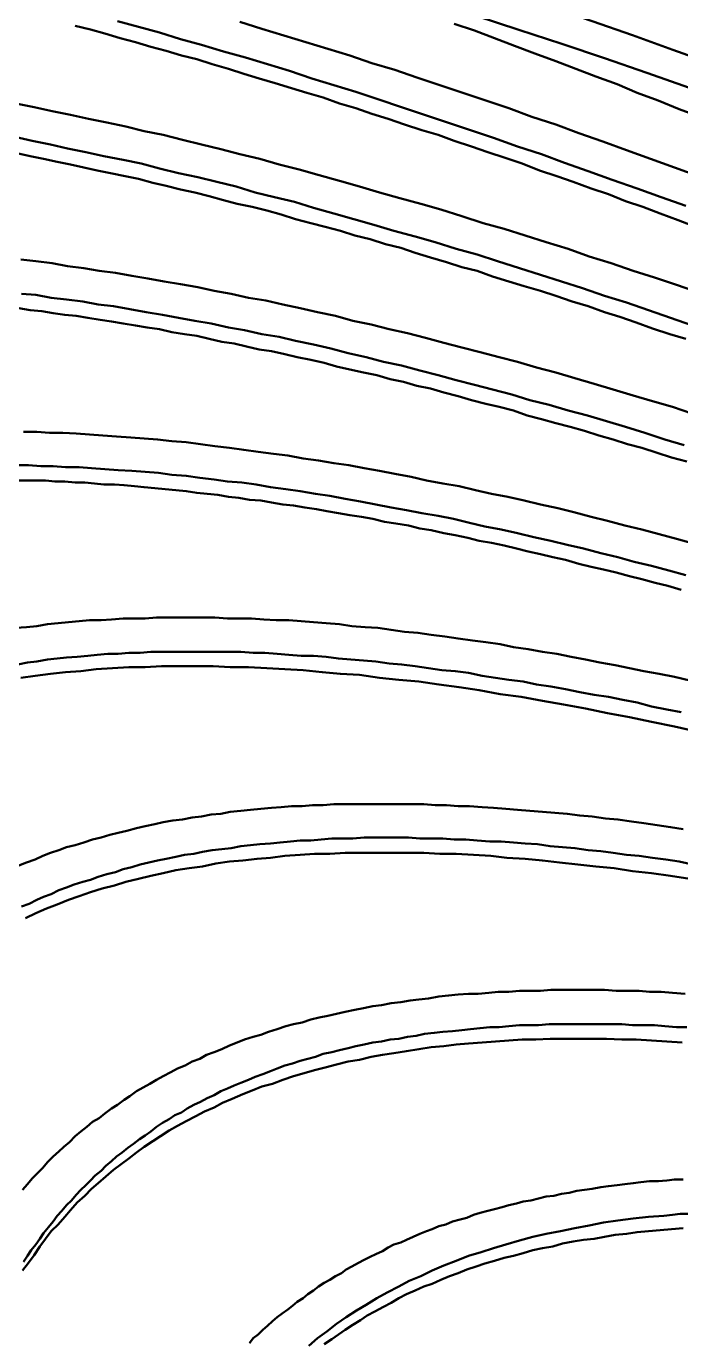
# Model space of a CAD drawing. Header units: inches. Extents: x 15 to 2770, y 903 to 4091.
# Drawn here: x 2441.5 to 2483.1, y 3649.8 to 3733.4 of the extents above; entities that cross this region are included whole.
import ezdxf

# ---------------------------------------------------------------- set-up
doc = ezdxf.new("R2010")
doc.units = ezdxf.units.IN
doc.header["$MEASUREMENT"] = 0

msp = doc.modelspace()

# ---------------------------------------------------------------- linework, layer by layer
at = {"lineweight": 50}
for points in [[(2431.693, 3770.009, -0.047877), (2529.582, 3729.126)], [(2425.913, 3766.663, -0.036748), (2542.054, 3717.262)], [(2416.301, 3761.127, -0.055863), (2554.465, 3705.46)], [(2404.012, 3754.009, -0.076059), (2566.876, 3693.596)]]:
    msp.add_lwpolyline(points, format="xyb", dxfattribs=at)
for points in [[(2484.075, 3720.608), (2482.98, 3721.034), (2481.824, 3721.46), (2480.729, 3721.886), (2479.634, 3722.251), (2478.539, 3722.677), (2477.443, 3723.042), (2476.288, 3723.468), (2475.253, 3723.833), (2474.158, 3724.198), (2473.063, 3724.624), (2471.968, 3724.989), (2470.873, 3725.354), (2469.839, 3725.719), (2468.744, 3726.084), (2467.709, 3726.449), (2466.675, 3726.753), (2465.58, 3727.118), (2464.546, 3727.483), (2463.512, 3727.787), (2462.477, 3728.152), (2461.443, 3728.456), (2460.409, 3728.822), (2459.375, 3729.126), (2458.401, 3729.43), (2457.367, 3729.734), (2456.333, 3730.038), (2455.359, 3730.342), (2454.386, 3730.647), (2453.352, 3730.951), (2452.378, 3731.255), (2451.405, 3731.498), (2450.431, 3731.803), (2449.458, 3732.046), (2448.484, 3732.35), (2447.511, 3732.593), (2446.538, 3732.898), (2445.625, 3733.141), (2444.652, 3733.384)], [(2447.329, 3733.689), (2448.667, 3733.324), (2450.005, 3732.959), (2451.344, 3732.533), (2452.682, 3732.168), (2454.082, 3731.742), (2455.481, 3731.377), (2456.88, 3730.951), (2458.279, 3730.525), (2459.679, 3730.038), (2461.078, 3729.612), (2462.477, 3729.187), (2463.937, 3728.7), (2465.397, 3728.213), (2466.858, 3727.726), (2468.318, 3727.24), (2469.778, 3726.753), (2471.238, 3726.266), (2472.759, 3725.719), (2474.28, 3725.232), (2475.74, 3724.685), (2477.261, 3724.137), (2478.782, 3723.589), (2480.364, 3723.042), (2481.885, 3722.494), (2483.466, 3721.947)], [(2455.116, 3733.628), (2456.515, 3733.202), (2457.914, 3732.776), (2459.314, 3732.35), (2460.713, 3731.924), (2462.112, 3731.498), (2463.512, 3731.012), (2464.972, 3730.586), (2466.371, 3730.099), (2467.831, 3729.612), (2469.291, 3729.126), (2470.751, 3728.639), (2472.211, 3728.152), (2473.672, 3727.605), (2475.192, 3727.118), (2476.653, 3726.571), (2478.174, 3726.023), (2479.694, 3725.475), (2481.215, 3724.928), (2482.736, 3724.38), (2484.257, 3723.833)], [(2484.379, 3727.605), (2483.041, 3728.091), (2481.702, 3728.639), (2480.364, 3729.126), (2479.086, 3729.673), (2477.748, 3730.16), (2476.47, 3730.647), (2475.192, 3731.133), (2473.854, 3731.62), (2472.576, 3732.107), (2471.299, 3732.593), (2470.021, 3733.08), (2468.744, 3733.506)], [(2440.88, 3728.456), (2442.036, 3728.213), (2443.192, 3727.97), (2444.347, 3727.726), (2445.503, 3727.483), (2446.659, 3727.24), (2447.876, 3726.996), (2449.032, 3726.692), (2450.249, 3726.449), (2451.466, 3726.145), (2452.682, 3725.84), (2453.899, 3725.536), (2455.116, 3725.232), (2456.393, 3724.928), (2457.61, 3724.563), (2458.888, 3724.259), (2460.165, 3723.894), (2461.443, 3723.529), (2462.721, 3723.164), (2463.998, 3722.799), (2465.276, 3722.434), (2466.614, 3722.068), (2467.892, 3721.703), (2469.23, 3721.278), (2470.569, 3720.852), (2471.907, 3720.487), (2473.246, 3720.061), (2474.584, 3719.635), (2475.983, 3719.209), (2477.322, 3718.722), (2478.721, 3718.296), (2480.12, 3717.81), (2481.459, 3717.384), (2482.919, 3716.897), (2484.318, 3716.411)], [(2440.819, 3726.327), (2441.914, 3726.084), (2443.07, 3725.84), (2444.165, 3725.597), (2445.321, 3725.354), (2446.477, 3725.11), (2447.694, 3724.867), (2448.849, 3724.624), (2450.005, 3724.319), (2451.222, 3724.015), (2452.439, 3723.772), (2453.656, 3723.468), (2454.872, 3723.164), (2456.089, 3722.799), (2457.306, 3722.494), (2458.584, 3722.19), (2459.8, 3721.825), (2461.078, 3721.46), (2462.356, 3721.095), (2463.633, 3720.73), (2464.911, 3720.365), (2466.249, 3720), (2467.527, 3719.635), (2468.865, 3719.209), (2470.204, 3718.844), (2471.481, 3718.418), (2472.881, 3717.992), (2474.219, 3717.566), (2475.557, 3717.141), (2476.896, 3716.715), (2478.295, 3716.228), (2479.694, 3715.802), (2481.094, 3715.315), (2482.493, 3714.829), (2483.892, 3714.342)], [(2483.466, 3713.49), (2482.432, 3713.794), (2481.337, 3714.159), (2480.303, 3714.525), (2479.269, 3714.89), (2478.295, 3715.194), (2477.261, 3715.559), (2476.227, 3715.863), (2475.192, 3716.228), (2474.219, 3716.532), (2473.185, 3716.836), (2472.211, 3717.141), (2471.177, 3717.445), (2470.204, 3717.81), (2469.23, 3718.053), (2468.257, 3718.357), (2467.223, 3718.662), (2466.249, 3718.966), (2465.337, 3719.27), (2464.363, 3719.513), (2463.39, 3719.817), (2462.416, 3720.061), (2461.504, 3720.365), (2460.53, 3720.608), (2459.618, 3720.852), (2458.644, 3721.095), (2457.732, 3721.399), (2456.819, 3721.643), (2455.907, 3721.886), (2454.933, 3722.068), (2454.082, 3722.312), (2453.169, 3722.555), (2452.256, 3722.799), (2451.344, 3722.981), (2450.431, 3723.224), (2449.58, 3723.407), (2448.667, 3723.65), (2447.815, 3723.833), (2446.903, 3724.015), (2446.051, 3724.198), (2445.199, 3724.38), (2444.347, 3724.563), (2443.496, 3724.745), (2442.644, 3724.928), (2441.792, 3725.11), (2440.94, 3725.293)], [(2483.831, 3708.745), (2482.615, 3709.171), (2481.337, 3709.536), (2480.12, 3709.901), (2478.843, 3710.266), (2477.626, 3710.631), (2476.409, 3710.996), (2475.192, 3711.361), (2473.976, 3711.665), (2472.759, 3712.03), (2471.603, 3712.334), (2470.386, 3712.639), (2469.23, 3712.943), (2468.074, 3713.247), (2466.918, 3713.551), (2465.763, 3713.855), (2464.607, 3714.099), (2463.451, 3714.403), (2462.295, 3714.646), (2461.2, 3714.95), (2460.044, 3715.194), (2458.949, 3715.437), (2457.854, 3715.68), (2456.758, 3715.924), (2455.663, 3716.106), (2454.568, 3716.35), (2453.473, 3716.532), (2452.439, 3716.776), (2451.344, 3716.958), (2450.31, 3717.141), (2449.275, 3717.323), (2448.241, 3717.506), (2447.207, 3717.688), (2446.173, 3717.81), (2445.199, 3717.992), (2444.165, 3718.114), (2443.192, 3718.296), (2442.157, 3718.418), (2441.184, 3718.54)], [(2441.245, 3716.35), (2442.157, 3716.289), (2443.131, 3716.106), (2444.104, 3715.985), (2445.138, 3715.863), (2446.112, 3715.68), (2447.085, 3715.559), (2448.119, 3715.376), (2449.154, 3715.194), (2450.188, 3715.011), (2451.222, 3714.829), (2452.256, 3714.646), (2453.291, 3714.464), (2454.386, 3714.22), (2455.42, 3714.038), (2456.515, 3713.794), (2457.61, 3713.612), (2458.644, 3713.369), (2459.8, 3713.125), (2460.895, 3712.882), (2461.991, 3712.578), (2463.146, 3712.334), (2464.242, 3712.03), (2465.397, 3711.787), (2466.553, 3711.483), (2467.709, 3711.178), (2468.865, 3710.874), (2470.021, 3710.57), (2471.177, 3710.266), (2472.394, 3709.962), (2473.55, 3709.597), (2474.767, 3709.292), (2475.983, 3708.927), (2477.2, 3708.623), (2478.417, 3708.258), (2479.634, 3707.893), (2480.85, 3707.528), (2482.128, 3707.102), (2483.345, 3706.737)], [(2441.062, 3715.437), (2441.792, 3715.315), (2442.522, 3715.255), (2443.252, 3715.133), (2443.982, 3715.011), (2444.712, 3714.95), (2445.443, 3714.829), (2446.233, 3714.707), (2446.963, 3714.585), (2447.694, 3714.464), (2448.484, 3714.342), (2449.215, 3714.22), (2450.005, 3714.099), (2450.796, 3713.916), (2451.587, 3713.794), (2452.378, 3713.673), (2453.169, 3713.49), (2453.96, 3713.308), (2454.751, 3713.186), (2455.542, 3713.004), (2456.333, 3712.821), (2457.123, 3712.699), (2457.975, 3712.517), (2458.766, 3712.334), (2459.618, 3712.152), (2460.47, 3711.969), (2461.26, 3711.726), (2462.112, 3711.543), (2462.964, 3711.361), (2463.816, 3711.178), (2464.667, 3710.935), (2465.519, 3710.753), (2466.371, 3710.509), (2467.223, 3710.327), (2468.074, 3710.083), (2468.987, 3709.84), (2469.839, 3709.597), (2470.751, 3709.353), (2471.603, 3709.171), (2472.516, 3708.927), (2473.367, 3708.623), (2474.28, 3708.38), (2475.192, 3708.137), (2476.105, 3707.893), (2477.018, 3707.65), (2477.93, 3707.346), (2478.843, 3707.102), (2479.755, 3706.798), (2480.668, 3706.555), (2481.641, 3706.251), (2482.554, 3705.946), (2483.527, 3705.703)], [(2441.366, 3707.589), (2442.218, 3707.589), (2443.009, 3707.528), (2443.861, 3707.528), (2444.712, 3707.467), (2445.564, 3707.406), (2446.416, 3707.346), (2447.268, 3707.285), (2448.18, 3707.224), (2449.032, 3707.163), (2449.884, 3707.102), (2450.796, 3706.981), (2451.709, 3706.92), (2452.621, 3706.798), (2453.534, 3706.676), (2454.447, 3706.555), (2455.359, 3706.433), (2456.272, 3706.311), (2457.245, 3706.19), (2458.158, 3706.068), (2459.131, 3705.885), (2460.105, 3705.764), (2461.078, 3705.581), (2462.051, 3705.46), (2463.025, 3705.277), (2463.998, 3705.095), (2464.972, 3704.912), (2466.006, 3704.73), (2466.979, 3704.486), (2468.014, 3704.304), (2469.048, 3704.121), (2470.082, 3703.878), (2471.116, 3703.634), (2472.151, 3703.452), (2473.185, 3703.209), (2474.219, 3702.965), (2475.314, 3702.722), (2476.348, 3702.479), (2477.443, 3702.174), (2478.478, 3701.931), (2479.573, 3701.627), (2480.668, 3701.383), (2481.763, 3701.079), (2482.858, 3700.775), (2484.014, 3700.471)], [(2440.88, 3705.46), (2441.671, 3705.46), (2442.461, 3705.399), (2443.252, 3705.399), (2444.043, 3705.338), (2444.895, 3705.338), (2445.686, 3705.277), (2446.538, 3705.216), (2447.389, 3705.155), (2448.241, 3705.095), (2449.093, 3705.034), (2449.945, 3704.973), (2450.796, 3704.851), (2451.709, 3704.79), (2452.561, 3704.669), (2453.473, 3704.547), (2454.325, 3704.425), (2455.237, 3704.365), (2456.15, 3704.243), (2457.063, 3704.06), (2458.036, 3703.939), (2458.949, 3703.817), (2459.922, 3703.634), (2460.835, 3703.513), (2461.808, 3703.33), (2462.781, 3703.148), (2463.755, 3702.965), (2464.728, 3702.783), (2465.702, 3702.6), (2466.675, 3702.418), (2467.709, 3702.235), (2468.683, 3702.053), (2469.717, 3701.809), (2470.69, 3701.566), (2471.725, 3701.383), (2472.759, 3701.14), (2473.793, 3700.897), (2474.888, 3700.653), (2475.923, 3700.41), (2476.957, 3700.167), (2478.052, 3699.862), (2479.147, 3699.619), (2480.181, 3699.315), (2481.276, 3699.072), (2482.371, 3698.767), (2483.466, 3698.463)], [(2483.162, 3697.551), (2482.311, 3697.794), (2481.52, 3697.977), (2480.668, 3698.22), (2479.877, 3698.402), (2479.025, 3698.646), (2478.234, 3698.828), (2477.443, 3699.011), (2476.653, 3699.193), (2475.801, 3699.437), (2475.01, 3699.619), (2474.219, 3699.802), (2473.428, 3699.984), (2472.698, 3700.167), (2471.907, 3700.349), (2471.116, 3700.532), (2470.325, 3700.653), (2469.595, 3700.836), (2468.804, 3701.018), (2468.074, 3701.14), (2467.283, 3701.323), (2466.553, 3701.444), (2465.823, 3701.627), (2465.032, 3701.748), (2464.302, 3701.87), (2463.572, 3702.053), (2462.842, 3702.174), (2462.112, 3702.296), (2461.382, 3702.418), (2460.652, 3702.539), (2459.983, 3702.661), (2459.253, 3702.783), (2458.523, 3702.904), (2457.854, 3702.965), (2457.123, 3703.087), (2456.454, 3703.209), (2455.724, 3703.269), (2455.055, 3703.391), (2454.386, 3703.452), (2453.717, 3703.574), (2453.047, 3703.634), (2452.378, 3703.695), (2451.709, 3703.817), (2451.04, 3703.878), (2450.37, 3703.939), (2449.701, 3704), (2449.032, 3704.06), (2448.424, 3704.121), (2447.754, 3704.182), (2447.146, 3704.243), (2446.477, 3704.243), (2445.868, 3704.304), (2445.26, 3704.365), (2444.652, 3704.365), (2443.982, 3704.425), (2443.374, 3704.425), (2442.766, 3704.486), (2442.157, 3704.486), (2441.61, 3704.486), (2441.001, 3704.486)], [(2483.71, 3691.771), (2482.736, 3692.014), (2481.763, 3692.197), (2480.79, 3692.379), (2479.877, 3692.562), (2478.964, 3692.744), (2477.991, 3692.927), (2477.078, 3693.109), (2476.166, 3693.292), (2475.253, 3693.474), (2474.341, 3693.596), (2473.428, 3693.779), (2472.516, 3693.9), (2471.664, 3694.083), (2470.751, 3694.205), (2469.9, 3694.326), (2468.987, 3694.448), (2468.135, 3694.57), (2467.283, 3694.691), (2466.432, 3694.813), (2465.58, 3694.874), (2464.728, 3694.995), (2463.877, 3695.117), (2463.086, 3695.178), (2462.234, 3695.239), (2461.443, 3695.36), (2460.591, 3695.421), (2459.8, 3695.482), (2459.009, 3695.543), (2458.219, 3695.604), (2457.428, 3695.604), (2456.637, 3695.665), (2455.846, 3695.725), (2455.055, 3695.725), (2454.325, 3695.725), (2453.534, 3695.786), (2452.804, 3695.786), (2452.074, 3695.786), (2451.283, 3695.786), (2450.553, 3695.786), (2449.823, 3695.786), (2449.093, 3695.725), (2448.424, 3695.725), (2447.694, 3695.725), (2446.963, 3695.665), (2446.294, 3695.604), (2445.564, 3695.604), (2444.895, 3695.543), (2444.226, 3695.482), (2443.557, 3695.421), (2442.887, 3695.36), (2442.218, 3695.239), (2441.549, 3695.178), (2440.88, 3695.117)], [(2441.001, 3692.805), (2441.61, 3692.927), (2442.218, 3692.988), (2442.887, 3693.109), (2443.496, 3693.17), (2444.104, 3693.231), (2444.773, 3693.292), (2445.443, 3693.353), (2446.051, 3693.414), (2446.72, 3693.474), (2447.389, 3693.474), (2448.059, 3693.535), (2448.789, 3693.535), (2449.458, 3693.596), (2450.127, 3693.596), (2450.857, 3693.596), (2451.587, 3693.596), (2452.256, 3693.596), (2452.986, 3693.596), (2453.717, 3693.596), (2454.447, 3693.596), (2455.177, 3693.596), (2455.968, 3693.535), (2456.698, 3693.535), (2457.489, 3693.474), (2458.219, 3693.414), (2459.009, 3693.353), (2459.8, 3693.353), (2460.591, 3693.292), (2461.382, 3693.17), (2462.173, 3693.109), (2462.964, 3693.049), (2463.755, 3692.988), (2464.607, 3692.866), (2465.397, 3692.805), (2466.249, 3692.684), (2467.101, 3692.562), (2467.953, 3692.44), (2468.804, 3692.379), (2469.656, 3692.258), (2470.508, 3692.075), (2471.36, 3691.954), (2472.211, 3691.832), (2473.124, 3691.71), (2473.976, 3691.528), (2474.888, 3691.406), (2475.801, 3691.223), (2476.713, 3691.041), (2477.626, 3690.858), (2478.539, 3690.737), (2479.451, 3690.554), (2480.364, 3690.372), (2481.276, 3690.128), (2482.25, 3689.946), (2483.162, 3689.763)], [(2441.184, 3691.954), (2442.096, 3692.075), (2443.07, 3692.197), (2444.043, 3692.319), (2445.017, 3692.379), (2445.99, 3692.501), (2447.024, 3692.562), (2448.059, 3692.623), (2449.093, 3692.623), (2450.127, 3692.684), (2451.222, 3692.684), (2452.317, 3692.684), (2453.412, 3692.684), (2454.507, 3692.623), (2455.663, 3692.623), (2456.819, 3692.562), (2457.975, 3692.501), (2459.131, 3692.44), (2460.348, 3692.319), (2461.504, 3692.197), (2462.721, 3692.136), (2463.998, 3691.954), (2465.215, 3691.832), (2466.493, 3691.71), (2467.77, 3691.528), (2469.048, 3691.345), (2470.325, 3691.163), (2471.664, 3690.919), (2473.002, 3690.737), (2474.341, 3690.493), (2475.679, 3690.25), (2477.078, 3690.007), (2478.478, 3689.703), (2479.877, 3689.459), (2481.276, 3689.155), (2482.736, 3688.851), (2484.136, 3688.547)], [(2441.062, 3680.029), (2441.549, 3680.212), (2442.096, 3680.394), (2442.583, 3680.638), (2443.07, 3680.82), (2443.617, 3681.003), (2444.104, 3681.185), (2444.652, 3681.307), (2445.199, 3681.489), (2445.747, 3681.672), (2446.294, 3681.794), (2446.842, 3681.976), (2447.389, 3682.098), (2447.937, 3682.219), (2448.545, 3682.402), (2449.093, 3682.524), (2449.701, 3682.645), (2450.249, 3682.767), (2450.857, 3682.889), (2451.466, 3682.949), (2452.074, 3683.071), (2452.682, 3683.132), (2453.291, 3683.254), (2453.899, 3683.314), (2454.507, 3683.436), (2455.177, 3683.497), (2455.785, 3683.558), (2456.454, 3683.619), (2457.123, 3683.68), (2457.732, 3683.74), (2458.401, 3683.801), (2459.07, 3683.801), (2459.74, 3683.862), (2460.409, 3683.862), (2461.078, 3683.923), (2461.808, 3683.923), (2462.477, 3683.923), (2463.207, 3683.923), (2463.877, 3683.923), (2464.607, 3683.923), (2465.337, 3683.923), (2466.067, 3683.923), (2466.797, 3683.923), (2467.527, 3683.862), (2468.257, 3683.862), (2468.987, 3683.801), (2469.717, 3683.801), (2470.508, 3683.74), (2471.238, 3683.68), (2472.029, 3683.619), (2472.759, 3683.558), (2473.55, 3683.497), (2474.341, 3683.436), (2475.132, 3683.375), (2475.923, 3683.314), (2476.713, 3683.193), (2477.504, 3683.132), (2478.356, 3683.01), (2479.147, 3682.949), (2479.999, 3682.828), (2480.79, 3682.706), (2481.641, 3682.584), (2482.493, 3682.463), (2483.284, 3682.341)], [(2441.245, 3677.413), (2441.731, 3677.596), (2442.218, 3677.839), (2442.644, 3678.022), (2443.131, 3678.204), (2443.617, 3678.447), (2444.104, 3678.63), (2444.591, 3678.812), (2445.138, 3678.995), (2445.625, 3679.117), (2446.112, 3679.299), (2446.659, 3679.482), (2447.207, 3679.603), (2447.694, 3679.786), (2448.241, 3679.908), (2448.789, 3680.09), (2449.336, 3680.212), (2449.884, 3680.333), (2450.431, 3680.455), (2451.04, 3680.577), (2451.587, 3680.698), (2452.196, 3680.759), (2452.743, 3680.881), (2453.352, 3681.003), (2453.96, 3681.063), (2454.568, 3681.124), (2455.177, 3681.246), (2455.785, 3681.307), (2456.393, 3681.368), (2457.063, 3681.428), (2457.671, 3681.489), (2458.34, 3681.55), (2458.949, 3681.611), (2459.618, 3681.611), (2460.287, 3681.672), (2460.956, 3681.733), (2461.626, 3681.733), (2462.295, 3681.733), (2463.025, 3681.794), (2463.694, 3681.794), (2464.363, 3681.794), (2465.093, 3681.794), (2465.823, 3681.794), (2466.553, 3681.733), (2467.283, 3681.733), (2468.014, 3681.733), (2468.744, 3681.672), (2469.474, 3681.672), (2470.204, 3681.611), (2470.995, 3681.55), (2471.725, 3681.55), (2472.516, 3681.489), (2473.246, 3681.428), (2474.037, 3681.368), (2474.827, 3681.246), (2475.618, 3681.185), (2476.409, 3681.124), (2477.261, 3681.003), (2478.052, 3680.942), (2478.843, 3680.82), (2479.694, 3680.698), (2480.485, 3680.638), (2481.337, 3680.516), (2482.189, 3680.394), (2483.041, 3680.273), (2483.892, 3680.09)], [(2483.71, 3679.177), (2482.493, 3679.36), (2481.276, 3679.543), (2480.06, 3679.664), (2478.904, 3679.847), (2477.748, 3679.968), (2476.592, 3680.09), (2475.436, 3680.212), (2474.341, 3680.333), (2473.246, 3680.455), (2472.09, 3680.516), (2471.055, 3680.638), (2469.96, 3680.698), (2468.865, 3680.759), (2467.831, 3680.759), (2466.797, 3680.82), (2465.763, 3680.82), (2464.728, 3680.82), (2463.755, 3680.82), (2462.781, 3680.82), (2461.808, 3680.82), (2460.835, 3680.759), (2459.861, 3680.759), (2458.949, 3680.698), (2457.975, 3680.638), (2457.063, 3680.516), (2456.211, 3680.455), (2455.298, 3680.333), (2454.447, 3680.273), (2453.595, 3680.151), (2452.743, 3679.968), (2451.891, 3679.847), (2451.04, 3679.725), (2450.249, 3679.543), (2449.458, 3679.36), (2448.667, 3679.177), (2447.876, 3678.995), (2447.146, 3678.752), (2446.355, 3678.569), (2445.625, 3678.326), (2444.895, 3678.082), (2444.226, 3677.839), (2443.496, 3677.535), (2442.826, 3677.291), (2442.157, 3676.987), (2441.488, 3676.683)], [(2483.406, 3671.877), (2482.615, 3671.938), (2481.885, 3671.999), (2481.155, 3671.999), (2480.485, 3672.059), (2479.755, 3672.059), (2479.025, 3672.059), (2478.295, 3672.12), (2477.626, 3672.12), (2476.957, 3672.12), (2476.227, 3672.12), (2475.557, 3672.12), (2474.888, 3672.12), (2474.219, 3672.059), (2473.55, 3672.059), (2472.881, 3672.059), (2472.211, 3671.999), (2471.542, 3671.999), (2470.934, 3671.938), (2470.265, 3671.877), (2469.656, 3671.877), (2468.987, 3671.816), (2468.379, 3671.755), (2467.77, 3671.694), (2467.101, 3671.573), (2466.493, 3671.512), (2465.945, 3671.451), (2465.337, 3671.329), (2464.728, 3671.268), (2464.12, 3671.147), (2463.572, 3671.086), (2462.964, 3670.964), (2462.416, 3670.843), (2461.808, 3670.721), (2461.26, 3670.599), (2460.713, 3670.478), (2460.165, 3670.356), (2459.618, 3670.234), (2459.07, 3670.052), (2458.523, 3669.93), (2458.036, 3669.808), (2457.489, 3669.626), (2456.941, 3669.443), (2456.454, 3669.261), (2455.968, 3669.139), (2455.42, 3668.957), (2454.933, 3668.774), (2454.447, 3668.592), (2453.96, 3668.348), (2453.473, 3668.166), (2452.986, 3667.983), (2452.561, 3667.74), (2452.074, 3667.557), (2451.648, 3667.314), (2451.161, 3667.131), (2450.735, 3666.888), (2450.249, 3666.645), (2449.823, 3666.401), (2449.397, 3666.158), (2448.971, 3665.915), (2448.545, 3665.671), (2448.119, 3665.367), (2447.754, 3665.124), (2447.329, 3664.82), (2446.963, 3664.576), (2446.538, 3664.272), (2446.173, 3663.968), (2445.747, 3663.725), (2445.382, 3663.42), (2445.017, 3663.116), (2444.652, 3662.812), (2444.287, 3662.447), (2443.922, 3662.143), (2443.617, 3661.839), (2443.252, 3661.534), (2442.887, 3661.169), (2442.583, 3660.804), (2442.279, 3660.5), (2441.914, 3660.135), (2441.61, 3659.77), (2441.306, 3659.405)], [(2441.366, 3654.842), (2441.61, 3655.207), (2441.853, 3655.572), (2442.157, 3655.937), (2442.401, 3656.302), (2442.644, 3656.667), (2442.948, 3657.032), (2443.252, 3657.397), (2443.496, 3657.762), (2443.8, 3658.067), (2444.104, 3658.432), (2444.408, 3658.736), (2444.712, 3659.101), (2445.017, 3659.405), (2445.321, 3659.709), (2445.625, 3660.013), (2445.929, 3660.318), (2446.294, 3660.622), (2446.598, 3660.926), (2446.963, 3661.23), (2447.268, 3661.534), (2447.633, 3661.778), (2447.998, 3662.082), (2448.363, 3662.325), (2448.728, 3662.629), (2449.093, 3662.873), (2449.458, 3663.116), (2449.823, 3663.42), (2450.188, 3663.664), (2450.614, 3663.907), (2450.979, 3664.15), (2451.405, 3664.333), (2451.77, 3664.576), (2452.196, 3664.82), (2452.621, 3665.002), (2453.047, 3665.246), (2453.473, 3665.428), (2453.899, 3665.671), (2454.325, 3665.854), (2454.751, 3666.036), (2455.177, 3666.219), (2455.663, 3666.401), (2456.089, 3666.584), (2456.576, 3666.766), (2457.063, 3666.949), (2457.489, 3667.131), (2457.975, 3667.314), (2458.462, 3667.436), (2458.949, 3667.618), (2459.435, 3667.74), (2459.922, 3667.862), (2460.409, 3668.044), (2460.956, 3668.166), (2461.443, 3668.287), (2461.991, 3668.409), (2462.477, 3668.531), (2463.025, 3668.652), (2463.572, 3668.774), (2464.12, 3668.835), (2464.667, 3668.957), (2465.215, 3669.017), (2465.763, 3669.139), (2466.31, 3669.2), (2466.858, 3669.322), (2467.466, 3669.383), (2468.014, 3669.443), (2468.622, 3669.504), (2469.23, 3669.565), (2469.778, 3669.626), (2470.386, 3669.687), (2470.995, 3669.748), (2471.603, 3669.748), (2472.211, 3669.808), (2472.881, 3669.869), (2473.489, 3669.869), (2474.097, 3669.869), (2474.767, 3669.93), (2475.375, 3669.93), (2476.044, 3669.93), (2476.713, 3669.93), (2477.383, 3669.93), (2478.052, 3669.93), (2478.721, 3669.93), (2479.39, 3669.93), (2480.06, 3669.869), (2480.729, 3669.869), (2481.459, 3669.869), (2482.128, 3669.808), (2482.858, 3669.748), (2483.527, 3669.748)], [(2441.306, 3654.295), (2441.671, 3654.781), (2442.036, 3655.268), (2442.401, 3655.816), (2442.766, 3656.302), (2443.131, 3656.789), (2443.557, 3657.215), (2443.982, 3657.702), (2444.347, 3658.127), (2444.773, 3658.614), (2445.26, 3659.04), (2445.686, 3659.466), (2446.112, 3659.831), (2446.598, 3660.257), (2447.085, 3660.683), (2447.572, 3661.048), (2448.059, 3661.413), (2448.545, 3661.778), (2449.032, 3662.143), (2449.58, 3662.508), (2450.066, 3662.812), (2450.614, 3663.177), (2451.161, 3663.481), (2451.709, 3663.785), (2452.317, 3664.09), (2452.865, 3664.394), (2453.473, 3664.637), (2454.021, 3664.941), (2454.629, 3665.185), (2455.298, 3665.489), (2455.907, 3665.732), (2456.515, 3665.976), (2457.184, 3666.158), (2457.854, 3666.401), (2458.523, 3666.645), (2459.192, 3666.827), (2459.861, 3667.01), (2460.53, 3667.192), (2461.26, 3667.375), (2461.991, 3667.557), (2462.721, 3667.679), (2463.451, 3667.862), (2464.181, 3667.983), (2464.911, 3668.105), (2465.702, 3668.227), (2466.493, 3668.348), (2467.283, 3668.47), (2468.074, 3668.531), (2468.865, 3668.652), (2469.656, 3668.713), (2470.508, 3668.774), (2471.36, 3668.835), (2472.211, 3668.896), (2473.063, 3668.957), (2473.915, 3668.957), (2474.827, 3669.017), (2475.679, 3669.017), (2476.592, 3669.017), (2477.504, 3669.017), (2478.417, 3669.017), (2479.39, 3668.957), (2480.303, 3668.957), (2481.276, 3668.896), (2482.25, 3668.835), (2483.223, 3668.774)], [(2455.724, 3649.671), (2455.968, 3649.975), (2456.272, 3650.218), (2456.576, 3650.523), (2456.88, 3650.766), (2457.184, 3651.07), (2457.489, 3651.314), (2457.793, 3651.557), (2458.158, 3651.8), (2458.462, 3652.044), (2458.766, 3652.287), (2459.131, 3652.53), (2459.435, 3652.774), (2459.8, 3653.017), (2460.105, 3653.26), (2460.47, 3653.504), (2460.835, 3653.686), (2461.2, 3653.93), (2461.565, 3654.112), (2461.869, 3654.355), (2462.234, 3654.538), (2462.66, 3654.781), (2463.025, 3654.964), (2463.39, 3655.146), (2463.755, 3655.329), (2464.181, 3655.511), (2464.546, 3655.755), (2464.911, 3655.937), (2465.337, 3656.059), (2465.702, 3656.241), (2466.128, 3656.424), (2466.553, 3656.606), (2466.979, 3656.789), (2467.344, 3656.911), (2467.77, 3657.093), (2468.196, 3657.215), (2468.622, 3657.397), (2469.109, 3657.519), (2469.534, 3657.641), (2469.96, 3657.823), (2470.386, 3657.945), (2470.873, 3658.067), (2471.299, 3658.188), (2471.786, 3658.31), (2472.211, 3658.432), (2472.698, 3658.553), (2473.124, 3658.675), (2473.611, 3658.736), (2474.097, 3658.857), (2474.584, 3658.979), (2475.071, 3659.04), (2475.557, 3659.162), (2476.044, 3659.223), (2476.531, 3659.344), (2477.018, 3659.405), (2477.504, 3659.466), (2478.052, 3659.588), (2478.539, 3659.648), (2479.086, 3659.709), (2479.573, 3659.77), (2480.12, 3659.831), (2480.607, 3659.892), (2481.155, 3659.953), (2481.702, 3659.953), (2482.25, 3660.013), (2482.736, 3660.074), (2483.284, 3660.074)], [(2483.588, 3657.884), (2483.101, 3657.884), (2482.615, 3657.823), (2482.067, 3657.762), (2481.094, 3657.702), (2480.12, 3657.58), (2479.147, 3657.458), (2478.234, 3657.337), (2477.322, 3657.154), (2476.409, 3656.972), (2475.497, 3656.789), (2474.584, 3656.606), (2473.732, 3656.424), (2472.881, 3656.181), (2472.029, 3655.937), (2471.238, 3655.694), (2470.447, 3655.451), (2469.656, 3655.207), (2468.865, 3654.903), (2468.074, 3654.599), (2467.344, 3654.295), (2466.614, 3653.93), (2465.884, 3653.625), (2465.215, 3653.26), (2464.485, 3652.895), (2463.816, 3652.53), (2463.146, 3652.104), (2462.538, 3651.739), (2461.869, 3651.314), (2461.26, 3650.888), (2460.652, 3650.401), (2460.044, 3649.975), (2459.496, 3649.488)], [(2460.47, 3649.61), (2460.956, 3649.914), (2461.382, 3650.218), (2461.808, 3650.523), (2462.295, 3650.827), (2462.781, 3651.131), (2463.207, 3651.435), (2463.694, 3651.679), (2464.242, 3651.983), (2464.728, 3652.226), (2465.215, 3652.53), (2465.702, 3652.774), (2466.249, 3653.017), (2466.797, 3653.26), (2467.344, 3653.443), (2467.892, 3653.686), (2468.439, 3653.93), (2468.987, 3654.112), (2469.534, 3654.355), (2470.143, 3654.538), (2470.69, 3654.72), (2471.299, 3654.903), (2471.907, 3655.086), (2472.516, 3655.207), (2473.124, 3655.39), (2473.732, 3655.572), (2474.341, 3655.694), (2475.01, 3655.816), (2475.618, 3655.998), (2476.288, 3656.12), (2476.957, 3656.241), (2477.626, 3656.302), (2478.295, 3656.424), (2478.964, 3656.546), (2479.694, 3656.606), (2480.364, 3656.728), (2481.094, 3656.789), (2481.824, 3656.85), (2482.554, 3656.911), (2483.284, 3656.972)]]:
    msp.add_lwpolyline(points, dxfattribs=at)
msp.add_arc((2309.833, 3236.631), 522.584, 59.88325, 79.99715, dxfattribs=at)

doc.saveas('drawing.dxf')
